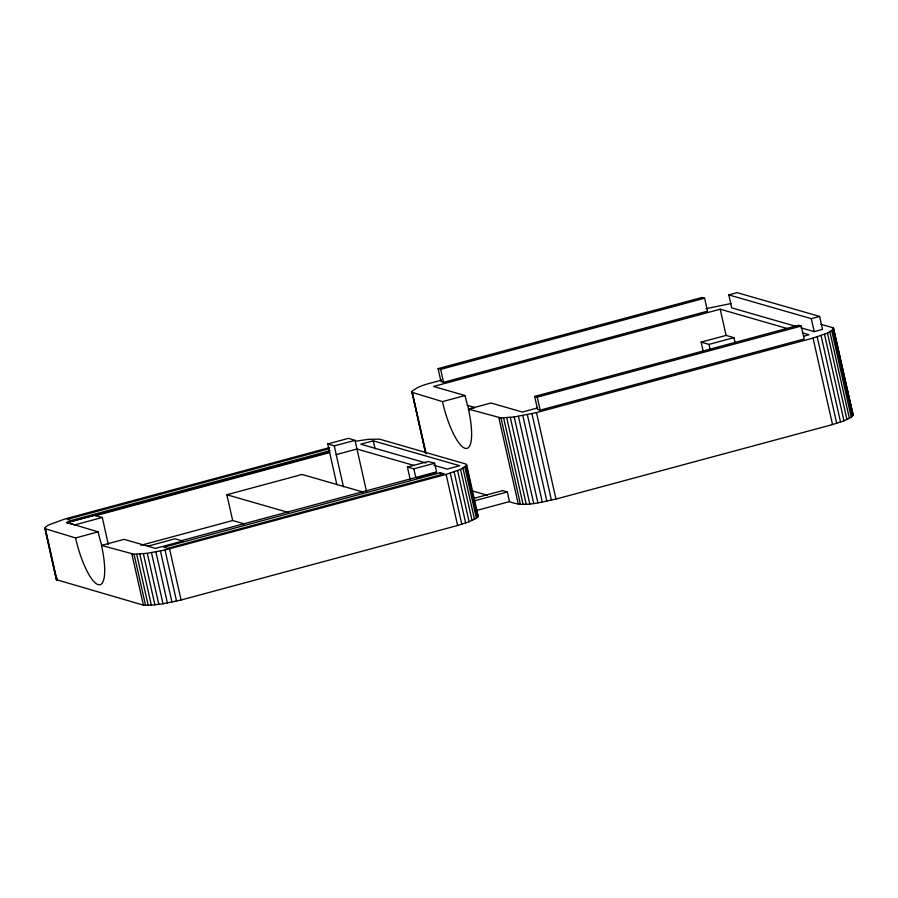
<?xml version="1.0" encoding="UTF-8"?>
<svg xmlns="http://www.w3.org/2000/svg" width="898" height="898" viewBox="0 0 898 898"><rect width="100%" height="100%" fill="white"/><g stroke="black" fill="none" stroke-linecap="round" stroke-linejoin="round"><path stroke-width="1.35" d="M476.535 511.097L478.207 516.429L476.367 518.281L469.104 521.738L457.632 525.487L181.082 600.01L163.009 603.759L151.347 605.185L143.422 605.162L56.417 579.681L44.9 528.596L45.585 526.991L48.705 524.937L65.228 518.864L329.566 447.586M56.417 579.681L44.934 527.856M425.529 453.086L411.856 391.528C419.894 384.411 431.736 383.356 441.591 379.989M101.822 545.557A44.563 11.696 74.9 0 1 98.118 531.863L66.744 522.456L94.256 515.351L102.316 517.461L108.288 544.413M44.9 528.596L75.544 537.947A44.563 11.696 74.9 0 0 98.196 584.654A44.563 11.696 74.9 0 0 101.485 545.423L134.038 554.246L147.294 553.291L165.019 550.014L446.126 474.402L460.551 469.43L466.691 465.344L465.927 464.041L379.517 439.144L368.214 439.335L355.541 441.244M411.823 392.269L442.456 401.619A44.563 11.696 74.9 0 0 465.119 448.327A44.563 11.696 74.9 0 0 468.408 409.095L500.961 417.918L514.217 416.964L536.488 412.597L813.038 338.075L827.473 333.102L833.613 329.016L832.85 327.714L820.884 324.268M476.58 510.479L509.48 501.612C524.533 507.841 540.854 501.915 555.974 499.075L832.536 424.563L843.997 420.814L851.259 417.346L853.044 414.775L833.557 328.286M56.451 578.952L57.102 578.087M147.586 546.265L174.975 538.789L182.732 541.023L155.444 548.375L124.059 539.339L101.485 545.423M436.574 472.606L417.11 477.882L415.808 477.455L181.531 540.607M438.078 368.618L702.023 297.451L704.604 298.192L707.523 311.168L443.556 382.324L441.008 381.594L438.078 368.618L440.637 369.359L704.604 298.192M795.594 326.277L731.724 307.868L728.806 294.903L737.123 292.658L819.627 316.433L822.546 329.398L814.228 331.643L800.915 327.815M705.929 308.721L731.174 303.49M787.467 328.589L720.196 309.204L433.566 386.466L465.041 395.535A44.563 11.696 74.9 0 0 469.126 410.442M442.456 401.619L465.041 395.535M703.302 351.69L701.147 342.127L726.1 335.403L733.947 337.67L735.17 343.126M336.885 484.841L327.736 443.949L348.559 438.325L355.024 440.379L366.631 491.958M468.408 409.095L490.981 403.011L522.367 412.047L537.24 408.04M469.755 408.949L475.02 407.524L467.106 405.245M701.147 342.127L708.993 344.394L733.947 337.67M328.814 448.877L67.159 519.414L71.021 520.537L329.993 450.717M728.806 294.903L811.298 318.667L819.627 316.433M534.636 396.433L798.614 325.278L801.229 326.041L804.159 339.006L540.158 410.15L537.565 409.409L534.636 396.433L537.229 397.174L801.229 326.041M66.643 522.793L328.376 452.233M95.536 515.71L329.656 452.592M433.88 465.265L447.182 469.104L459.675 465.725L373.265 440.828L360.76 444.196L425.91 462.964M102.316 517.461L74.691 524.903L66.744 522.456M343.451 486.817L336.2 454.624L356.955 449.022L414.169 465.512M803.587 336.245L808.997 334.786L802.273 332.844M244.413 523.927L232.683 520.537L226.868 494.742L302.065 474.47L363.095 492.059M75.544 537.947L98.118 531.863M407.411 467.061L428.144 461.471L434.621 463.233L436.585 471.888L415.808 477.455L413.843 468.812L407.411 467.061L410.274 479.723M140.896 545.288L232.683 520.537M440.233 472.707L163.717 547.23L167.623 548.352L444.162 473.841L440.233 472.707L440.839 475.368M473.639 498.412L502.599 490.6L507.314 491.958L509.48 501.612M474.402 500.837L507.314 491.958M413.843 468.812L434.621 463.233M327.736 443.949L334.303 445.846L355.024 440.379M472.516 490.97L487.3 495.225M226.868 494.742L287.899 512.331M853.044 414.775L843.806 376.363M833.613 329.016L853.1 415.505M832.85 327.714L834.062 333.124M834.669 335.83L835.892 341.229M836.498 343.934L837.722 349.333M833.007 329.88L852.505 416.369M831.773 330.857L851.259 417.346M829.909 331.946L849.407 418.434M827.473 333.102L846.96 419.591M824.499 334.325L843.997 420.814M821.064 335.571L840.55 422.06M817.214 336.84L836.7 423.317M811.298 318.667L814.228 331.643M813.038 338.075L832.536 424.563M720.196 309.204L726.1 335.403M708.993 344.394L710.228 349.85M537.229 397.174L540.158 410.15M536.488 412.597L555.974 499.075M531.942 413.686L551.428 500.164M527.351 414.685L546.848 501.163M522.816 415.572L542.302 502.061M518.415 416.335L537.902 502.824M514.217 416.964L533.704 503.452M510.311 417.447L529.798 503.935M506.753 417.772L526.239 504.261M503.621 417.929L523.107 504.418M500.961 417.918L520.447 504.407M498.828 417.738L518.314 504.227M466.634 464.614L478.207 516.429M467.443 470.765L468.655 476.142M469.261 478.836L470.473 484.213M466.096 466.208L477.601 517.293M464.85 467.185L476.367 518.281M440.637 369.359L443.556 382.324M462.998 468.273L474.503 519.358M460.551 469.43L472.067 520.526M457.587 470.653L469.104 521.738M454.141 471.899L465.658 522.995M450.291 473.167L461.808 524.252M446.126 474.402L457.632 525.487M412.406 392.864L426.112 453.67M411.856 391.528L425.865 453.692M373.265 440.828L375.061 448.809M169.565 548.914L181.082 600.01M165.019 550.014L176.536 601.099M160.439 551.013L171.945 602.098M155.893 551.9L167.41 602.985M151.493 552.663L163.009 603.759M147.294 553.291L158.811 604.388M143.388 553.774L154.905 604.859M139.83 554.1L151.347 605.185M136.698 554.257L148.215 605.342M134.038 554.246L145.555 605.331M131.905 554.066L143.422 605.162M45.484 529.191L57.001 580.276M334.303 445.846L336.2 454.624"/></g></svg>
